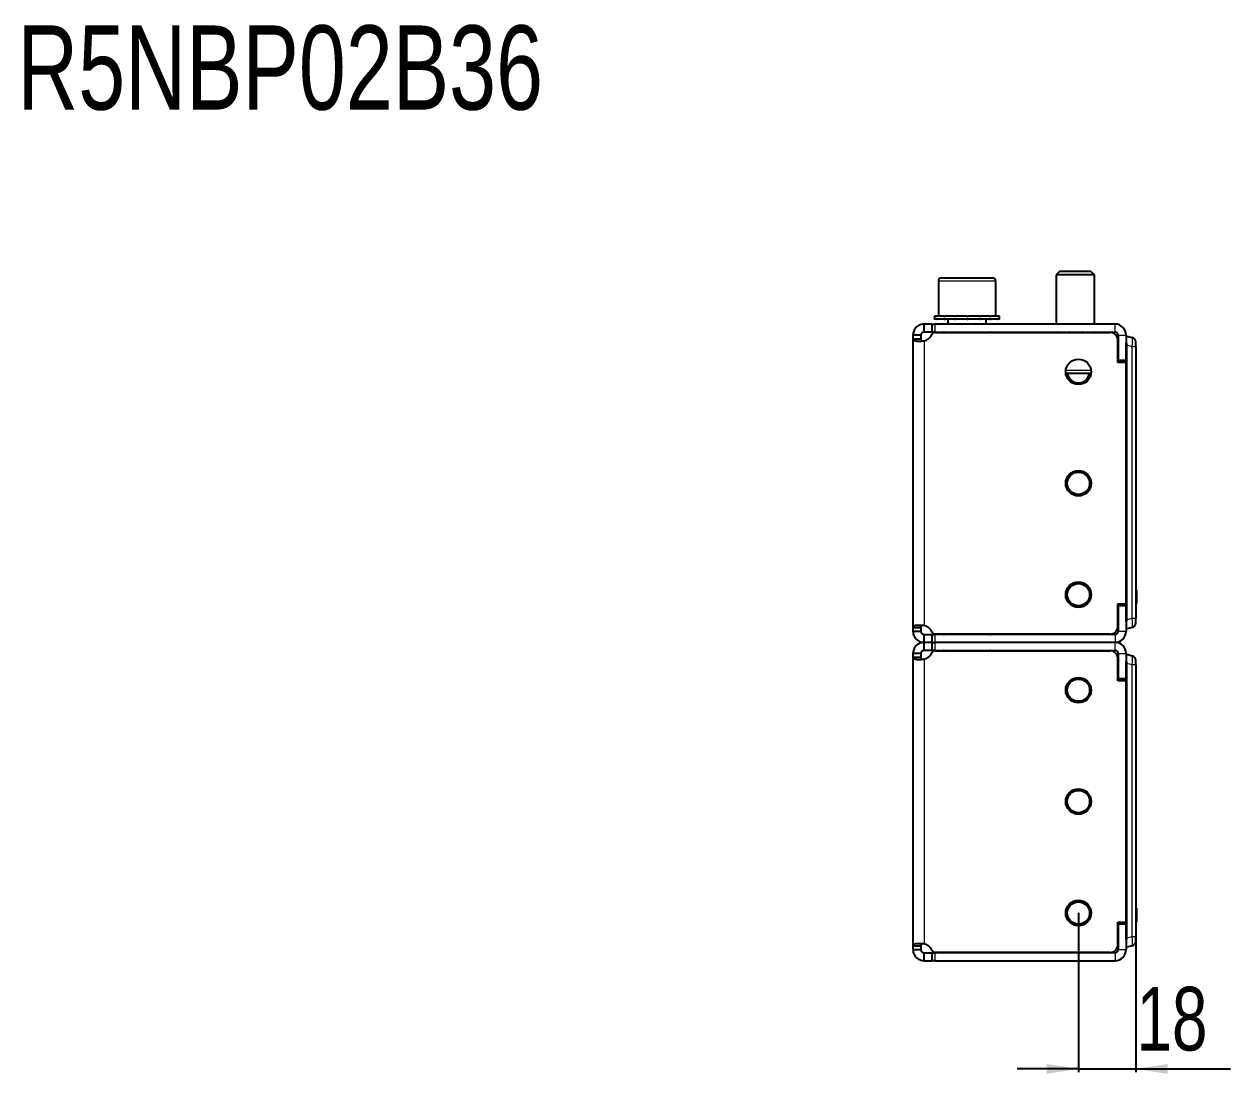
# Model space of a CAD drawing. Header units: millimetres. Extents: x 0 to 1405, y -357 to 584.
# Drawn here: x 663.5 to 1043.2, y 253.8 to 583.6 of the extents above; entities that cross this region are included whole.
import ezdxf

# ---------------------------------------------------------------- set-up
doc = ezdxf.new("R2010")
doc.units = ezdxf.units.MM
doc.layers.add('FORMAT', color=7, linetype='Continuous')
doc.styles.add('SLDTEXTSTYLE0', font='TXT', dxfattribs={"width": 0.75})
doc.dimstyles.new('SLDDIMSTYLE1', dxfattribs={"dimtxt": 20, "dimasz": 10, "dimexe": 0, "dimexo": 0.0625, "dimgap": 5, "dimtad": 2, "dimdec": 1, "dimrnd": 1e-09, "dimzin": 12, "dimdsep": 46, "dimtxsty": 'SLDTEXTSTYLE0', "dimsah": 1, "dimcen": 0.09, "dimadec": 0, "dimazin": 3, "dimtfac": 1, "dimtmove": 0, "dimatfit": 0, "dimfxl": 0, "dimfrac": 2, "dimtolj": 1, "dimtzin": 12, "dimarcsym": 0})

# ---------------------------------------------------------------- blocks, each defined once
blk = doc.blocks.new('_D_4')
at = {"layer": 'FORMAT'}
for p, q in [((994.72, 304.38), (994.72, 254.38)), ((1012.72, 299.63), (1012.72, 254.38)), ((994.72, 255.38), (975.49, 255.38)), ((994.72, 255.38), (1012.72, 255.38)), ((1012.72, 255.38), (1042.5, 255.38))]:
    blk.add_line(p, q, dxfattribs=at)
for points in [[(994.72, 255.38), (984.72, 256.92), (984.72, 253.85)], [(1012.72, 255.38), (1022.72, 253.85), (1022.72, 256.92)]]:
    blk.add_solid(points, dxfattribs=at)
at = {"layer": 'FORMAT', "insert": (1012.95, 281.17), "char_height": 20, "attachment_point": 1, "style": 'SLDTEXTSTYLE0'}
blk.add_mtext('18', dxfattribs=at)

msp = doc.modelspace()

# ---------------------------------------------------------------- linework, layer by layer
at = {"color": 7, "linetype": 'Continuous', "lineweight": 25}
for p, q in [((988.8, 505.89), (987.72, 504.82)), ((998.65, 505.89), (988.8, 505.89)), ((999.72, 504.82), (998.65, 505.89)), ((950.72, 502.89), (950.72, 491.89)), ((951.72, 503.89), (967.72, 503.89)), ((968.72, 491.89), (968.72, 502.89)), ((987.72, 504.82), (987.72, 489.39)), ((999.72, 504.82), (987.72, 504.82)), ((999.72, 489.39), (999.72, 504.82)), ((949.47, 491.89), (949.47, 490.89)), ((949.47, 491.89), (949.48, 491.89)), ((949.47, 490.89), (949.48, 490.89)), ((949.48, 491.89), (949.48, 491.64)), ((950.27, 491.89), (949.48, 491.89)), ((949.48, 490.89), (949.48, 491.14)), ((950.27, 490.89), (949.48, 490.89)), ((950.27, 491.89), (950.37, 491.89)), ((950.27, 490.89), (950.37, 490.89)), ((950.37, 491.89), (950.37, 491.64)), ((952.51, 491.89), (950.37, 491.89)), ((950.37, 490.89), (950.37, 491.14)), ((952.51, 490.89), (950.37, 490.89)), ((952.51, 491.89), (952.69, 491.89)), ((952.51, 490.89), (952.69, 490.89)), ((952.69, 491.89), (952.69, 491.64)), ((955.85, 491.89), (952.69, 491.89)), ((952.69, 490.89), (952.69, 491.14)), ((955.85, 490.89), (952.69, 490.89)), ((953.72, 490.89), (953.72, 489.39)), ((955.85, 491.89), (956.08, 491.89)), ((955.85, 490.89), (956.08, 490.89)), ((956.08, 491.89), (956.08, 491.64)), ((959.78, 491.89), (956.08, 491.89)), ((956.08, 490.89), (956.08, 491.14)), ((959.78, 490.89), (956.08, 490.89)), ((959.78, 491.89), (959.99, 491.89)), ((959.78, 491.89), (959.86, 491.89)), ((959.78, 490.89), (959.95, 490.89)), ((959.95, 490.89), (960.03, 490.89)), ((959.99, 491.89), (960.03, 491.89)), ((960.03, 491.89), (960.03, 491.64)), ((963.69, 491.89), (960.03, 491.89)), ((960.03, 490.89), (960.03, 491.14)), ((963.69, 490.89), (960.03, 490.89)), ((963.69, 491.89), (963.92, 491.89)), ((963.69, 490.89), (963.92, 490.89)), ((963.92, 491.89), (963.92, 491.64)), ((967.01, 491.89), (963.92, 491.89)), ((963.92, 490.89), (963.92, 491.14)), ((967.01, 490.89), (963.92, 490.89)), ((965.72, 489.39), (965.72, 490.89)), ((967.01, 491.89), (967.18, 491.89)), ((967.01, 490.89), (967.18, 490.89)), ((967.18, 491.89), (967.18, 491.64)), ((969.21, 491.89), (967.18, 491.89)), ((967.18, 490.89), (967.18, 491.14)), ((969.21, 490.89), (967.18, 490.89)), ((969.21, 491.89), (969.31, 491.89)), ((969.21, 490.89), (969.31, 490.89)), ((969.31, 491.89), (969.31, 491.64)), ((969.97, 491.89), (969.31, 491.89)), ((969.31, 490.89), (969.31, 491.14)), ((969.97, 490.89), (969.31, 490.89)), ((969.97, 490.89), (969.97, 491.89)), ((946.22, 486.89), (946.22, 489.39)), ((948.63, 489.39), (946.22, 489.39)), ((948.63, 486.89), (946.22, 486.89)), ((948.62, 489.39), (948.62, 486.89)), ((948.62, 489.39), (949.62, 489.39)), ((949.62, 486.89), (948.62, 486.89)), ((1006.22, 489.39), (949.62, 489.39)), ((949.62, 486.89), (1006.22, 486.89)), ((949.65, 486.79), (1004.62, 486.79)), ((983.47, 486.89), (983.47, 486.79)), ((983.77, 486.89), (983.77, 486.79)), ((985.45, 486.89), (985.45, 486.79)), ((988.4, 486.89), (988.4, 486.79)), ((992.16, 486.89), (992.16, 486.79)), ((996.15, 486.89), (996.15, 486.79)), ((999.78, 486.89), (999.78, 486.79)), ((1002.48, 486.89), (1002.48, 486.79)), ((1003.85, 486.89), (1003.85, 486.79)), ((1003.97, 486.79), (1003.97, 486.89)), ((942.72, 485.89), (942.72, 484.67)), ((945.22, 485.89), (942.72, 485.89)), ((945.22, 484.67), (942.72, 484.67)), ((942.72, 484.67), (942.72, 394.11)), ((945.22, 485.89), (945.22, 484.67)), ((1007.12, 477.29), (1007.12, 484.29)), ((1007.22, 485.89), (1007.22, 477.94)), ((1009.72, 485.89), (1009.72, 477.94)), ((1009.72, 485.64), (1009.92, 485.64)), ((1009.72, 395.92), (1009.72, 483.37)), ((1009.92, 485.64), (1011.61, 485.19)), ((1009.92, 396.54), (1009.92, 482.74)), ((1012.72, 482.29), (1012.72, 483.74)), ((1007.12, 478.87), (1007.22, 478.66)), ((1012.72, 482.29), (1012.72, 407.84)), ((1009.72, 477.29), (1007.12, 477.29)), ((1009.72, 477.94), (1007.22, 477.94)), ((1009.72, 477.29), (1009.72, 401.49)), ((998.69, 473.89), (990.76, 473.89)), ((1012.72, 407.84), (1012.72, 399.64)), ((1012.92, 405.9), (1012.72, 405.9)), ((1012.92, 405.86), (1012.72, 405.86)), ((1012.92, 405.84), (1012.72, 405.84)), ((1012.92, 405.4), (1012.92, 402.08)), ((1007.12, 401.49), (1009.72, 401.49)), ((1007.12, 394.49), (1007.12, 401.49)), ((1007.12, 400.41), (1007.22, 400.63)), ((1007.22, 400.84), (1007.22, 392.89)), ((1009.72, 400.84), (1007.22, 400.84)), ((1009.72, 400.84), (1009.72, 392.89)), ((1012.92, 401.64), (1012.72, 401.64)), ((1012.92, 401.59), (1012.72, 401.59)), ((1012.72, 399.64), (1012.72, 396.99)), ((1012.72, 395.54), (1012.72, 396.99)), ((942.72, 394.11), (945.22, 394.11)), ((942.72, 394.11), (942.72, 392.89)), ((942.72, 392.89), (945.22, 392.89)), ((945.22, 394.11), (945.22, 392.89)), ((946.22, 389.39), (946.22, 391.89)), ((946.22, 391.89), (948.63, 391.89)), ((948.62, 391.89), (948.62, 389.39)), ((948.62, 391.89), (949.62, 391.89)), ((1006.22, 391.89), (949.62, 391.89)), ((1004.62, 391.99), (949.65, 391.99)), ((1009.92, 393.64), (1009.72, 393.64)), ((1011.61, 394.09), (1009.92, 393.64)), ((946.22, 386.89), (946.22, 389.39)), ((948.63, 389.39), (946.22, 389.39)), ((948.62, 389.39), (948.62, 386.89)), ((948.62, 389.39), (949.62, 389.39)), ((1006.22, 389.39), (949.62, 389.39)), ((942.72, 385.89), (942.72, 384.67)), ((945.22, 385.89), (942.72, 385.89)), ((945.22, 384.67), (942.72, 384.67)), ((942.72, 384.67), (942.72, 294.11)), ((945.22, 385.89), (945.22, 384.67)), ((948.62, 386.89), (946.22, 386.89)), ((949.62, 386.89), (948.62, 386.89)), ((949.62, 386.89), (1006.22, 386.89)), ((949.65, 386.79), (1004.62, 386.79)), ((1007.12, 377.29), (1007.12, 384.29)), ((1007.22, 385.89), (1007.22, 377.94)), ((1009.72, 385.89), (1009.72, 377.94)), ((1009.72, 385.64), (1009.92, 385.64)), ((1009.92, 385.64), (1011.61, 385.19)), ((1012.72, 382.29), (1012.72, 383.74)), ((1009.72, 295.92), (1009.72, 383.37)), ((1009.92, 296.54), (1009.92, 382.74)), ((1012.72, 382.29), (1012.72, 307.84)), ((1007.12, 378.87), (1007.22, 378.66)), ((1009.72, 377.29), (1007.12, 377.29)), ((1009.72, 377.94), (1007.22, 377.94)), ((1009.72, 377.29), (1009.72, 301.49)), ((1012.72, 307.84), (1012.72, 299.64)), ((1012.92, 305.9), (1012.72, 305.9)), ((1012.92, 305.86), (1012.72, 305.86)), ((1012.92, 305.84), (1012.72, 305.84)), ((1012.92, 305.4), (1012.92, 302.08)), ((1007.12, 301.49), (1009.72, 301.49)), ((1007.12, 294.49), (1007.12, 301.49)), ((1007.12, 300.41), (1007.22, 300.63)), ((1007.22, 300.84), (1007.22, 292.89)), ((1009.72, 300.84), (1007.22, 300.84)), ((1009.72, 300.84), (1009.72, 292.89)), ((1012.92, 301.64), (1012.72, 301.64)), ((1012.92, 301.59), (1012.72, 301.59)), ((1012.72, 299.64), (1012.72, 296.99)), ((1012.72, 295.54), (1012.72, 296.99)), ((942.72, 294.11), (945.22, 294.11)), ((942.72, 294.11), (942.72, 292.89)), ((942.72, 292.89), (945.22, 292.89)), ((945.22, 294.11), (945.22, 292.89)), ((1009.92, 293.64), (1009.72, 293.64)), ((1011.61, 294.09), (1009.92, 293.64)), ((946.22, 289.39), (946.22, 291.89)), ((946.22, 291.89), (948.62, 291.89)), ((946.22, 289.39), (948.62, 289.39)), ((948.62, 291.89), (948.62, 289.39)), ((948.62, 291.89), (949.62, 291.89)), ((949.62, 289.39), (948.62, 289.39)), ((1006.22, 291.89), (949.62, 291.89)), ((949.62, 289.39), (1006.22, 289.39)), ((1004.62, 291.99), (949.65, 291.99))]:
    msp.add_line(p, q, dxfattribs=at)
at = {"color": 8, "linetype": 'Continuous', "lineweight": 18}
for p, q in [((968.72, 502.89), (950.72, 502.89)), ((949.62, 489.39), (949.62, 486.89)), ((1006.22, 486.89), (1006.22, 489.39)), ((946.22, 484.12), (946.22, 394.67)), ((1007.22, 485.89), (1009.72, 485.89)), ((1011.61, 482.29), (1009.92, 482.74)), ((1011.61, 396.99), (1011.61, 482.29)), ((1012.72, 482.29), (1011.61, 482.29)), ((990.76, 474.89), (998.69, 474.89)), ((1009.53, 477.29), (1009.53, 477.94)), ((1012.92, 405.4), (1012.72, 405.4)), ((1009.53, 400.84), (1009.53, 401.49)), ((1012.92, 402.08), (1012.72, 402.08)), ((1009.92, 396.54), (1011.61, 396.99)), ((1011.61, 396.99), (1012.72, 396.99)), ((949.62, 391.89), (949.62, 389.39)), ((1006.22, 391.89), (1006.22, 389.39)), ((1007.22, 392.89), (1009.72, 392.89)), ((949.62, 389.39), (949.62, 386.89)), ((1006.22, 386.89), (1006.22, 389.39)), ((946.22, 384.12), (946.22, 294.67)), ((1007.22, 385.89), (1009.72, 385.89)), ((1011.61, 382.29), (1009.92, 382.74)), ((1011.61, 296.99), (1011.61, 382.29)), ((1012.72, 382.29), (1011.61, 382.29)), ((1009.53, 377.29), (1009.53, 377.94)), ((1012.92, 305.4), (1012.72, 305.4)), ((1009.53, 300.84), (1009.53, 301.49)), ((1012.92, 302.08), (1012.72, 302.08)), ((1009.92, 296.54), (1011.61, 296.99)), ((1011.61, 296.99), (1012.72, 296.99)), ((1007.22, 292.89), (1009.72, 292.89)), ((949.62, 291.89), (949.62, 289.39)), ((1006.22, 291.89), (1006.22, 289.39))]:
    msp.add_line(p, q, dxfattribs=at)
at = {"color": 7, "linetype": 'Continuous', "lineweight": 25}
for centre, radius in [((994.72, 474.39), 4), ((994.72, 439.39), 4), ((994.72, 439.39), 3.5), ((994.72, 404.39), 4), ((994.72, 404.39), 3.5), ((994.72, 374.39), 4), ((994.72, 374.39), 3.5), ((994.72, 339.39), 4), ((994.72, 339.39), 3.5), ((994.72, 304.39), 4), ((994.72, 304.39), 3.5)]:
    msp.add_circle(centre, radius, dxfattribs=at)
for centre, radius, start, end in [((951.72, 502.89), 1, 90, 180), ((967.72, 502.89), 1, 0, 90), ((945.5, 487.54), 3.5, 281.8948, 337.1146), ((949.65, 485.79), 1, 90, 157.1146), ((952.37, 486.54), 0.35, 45.5847, 90), ((967.07, 486.54), 0.35, 90, 134.4153), ((1004.62, 484.29), 2.5, 360, 90), ((1006.22, 485.89), 3.5, 360, 90), ((1006.22, 485.89), 1, 360, 90), ((1011.22, 483.74), 1.5, 0, 75), ((994.72, 474.39), 3.5, 188.2132, 351.7868), ((1011.22, 395.54), 1.5, 285, 0), ((945.5, 391.24), 3.5, 22.8854, 78.1052), ((949.65, 392.99), 1, 202.8854, 270), ((952.37, 392.24), 0.35, 270, 314.4153), ((967.07, 392.24), 0.35, 225.5847, 270), ((1004.62, 394.49), 2.5, 270, 0), ((1006.22, 392.89), 1, 270, 0), ((1006.22, 392.89), 3.5, 270, 0), ((1006.22, 385.89), 3.5, 360, 90), ((945.5, 387.54), 3.5, 281.8948, 337.1146), ((949.65, 385.79), 1, 90, 157.1146), ((952.37, 386.54), 0.35, 45.5847, 90), ((967.07, 386.54), 0.35, 90, 134.4153), ((1004.62, 384.29), 2.5, 360, 90), ((1006.22, 385.89), 1, 360, 90), ((1011.22, 383.74), 1.5, 0, 75), ((945.5, 291.24), 3.5, 22.8854, 78.1052), ((949.65, 292.99), 1, 202.8854, 270), ((1004.62, 294.49), 2.5, 270, 0), ((1006.22, 292.89), 1, 270, 0), ((1006.22, 292.89), 3.5, 270, 0), ((1011.22, 295.54), 1.5, 285, 0), ((952.37, 292.24), 0.35, 270, 314.4153), ((967.07, 292.24), 0.35, 225.5847, 270)]:
    msp.add_arc(centre, radius, start, end, dxfattribs=at)
for centre, major_axis, start_param, end_param in [((998.33, 485.64), (11.57, -3.1), 0.067037, 0.253072), ((998.33, 393.64), (11.57, 3.1), 6.030113, 6.216148), ((998.33, 385.64), (11.57, -3.1), 0.067037, 0.253072), ((998.33, 293.64), (11.57, 3.1), 6.030113, 6.216148)]:
    msp.add_ellipse(centre, major_axis=major_axis, ratio=0.250563, start_param=start_param, end_param=end_param, dxfattribs=at)
at = {"color": 8, "linetype": 'Continuous', "lineweight": 18}
for centre, major_axis, start_param, end_param in [((1011.22, 482.19), (0.38, 3), 4.762686, 6.266445), ((1011.22, 397.1), (-0.38, 3), 3.158333, 4.662092), ((1011.22, 382.19), (0.38, 3), 4.762686, 6.266445), ((1011.22, 297.1), (-0.38, 3), 3.158333, 4.662092)]:
    msp.add_ellipse(centre, major_axis=major_axis, ratio=0.123038, start_param=start_param, end_param=end_param, dxfattribs=at)
at = {"color": 7, "linetype": 'Continuous', "lineweight": 25}
for points, knots in [([(949.48, 491.64), (949.48, 491.68), (949.48, 491.75), (949.47, 491.83), (949.47, 491.87), (949.47, 491.89)], [0, 0, 0, 0, 0.499981, 0.749988, 1, 1, 1, 1]), ([(949.47, 490.89), (949.47, 490.91), (949.47, 490.95), (949.48, 491.04), (949.48, 491.1), (949.48, 491.14)], [0, 0, 0, 0, 0.2501401, 0.5002802, 1, 1, 1, 1]), ([(950.37, 491.64), (950.36, 491.68), (950.33, 491.75), (950.3, 491.83), (950.28, 491.87), (950.27, 491.89)], [0, 0, 0, 0, 0.499981, 0.749988, 1, 1, 1, 1]), ([(950.27, 490.89), (950.28, 490.91), (950.3, 490.95), (950.33, 491.04), (950.36, 491.1), (950.37, 491.14)], [0, 0, 0, 0, 0.25014, 0.50028, 1, 1, 1, 1]), ([(952.69, 491.64), (952.66, 491.68), (952.62, 491.75), (952.56, 491.83), (952.53, 491.87), (952.51, 491.89)], [0, 0, 0, 0, 0.499981, 0.749988, 1, 1, 1, 1]), ([(952.51, 490.89), (952.53, 490.91), (952.56, 490.95), (952.62, 491.04), (952.66, 491.1), (952.69, 491.14)], [0, 0, 0, 0, 0.25014, 0.50028, 1, 1, 1, 1]), ([(956.08, 491.64), (956.04, 491.68), (955.99, 491.75), (955.91, 491.83), (955.87, 491.87), (955.85, 491.89)], [0, 0, 0, 0, 0.499981, 0.749988, 1, 1, 1, 1]), ([(955.85, 490.89), (955.87, 490.91), (955.91, 490.95), (955.99, 491.04), (956.04, 491.1), (956.08, 491.14)], [0, 0, 0, 0, 0.2501401, 0.5002802, 1, 1, 1, 1]), ([(960.03, 491.64), (959.98, 491.68), (959.92, 491.75), (959.84, 491.83), (959.8, 491.87), (959.78, 491.89)], [0, 0, 0, 0, 0.499981, 0.749988, 1, 1, 1, 1]), ([(959.78, 490.89), (959.8, 490.91), (959.84, 490.95), (959.92, 491.04), (959.98, 491.1), (960.03, 491.14)], [0, 0, 0, 0, 0.25014, 0.50028, 1, 1, 1, 1]), ([(960.03, 491.64), (960.01, 491.71), (959.99, 491.84), (959.96, 491.88), (959.95, 491.89)], [0, 0, 0, 0, 0.561794, 1, 1, 1, 1]), ([(960.03, 491.14), (960.01, 491.07), (959.99, 490.94), (959.96, 490.91), (959.95, 490.89)], [0, 0, 0, 0, 0.561794, 1, 1, 1, 1]), ([(963.92, 491.64), (963.89, 491.68), (963.83, 491.75), (963.75, 491.83), (963.71, 491.87), (963.69, 491.89)], [0, 0, 0, 0, 0.499981, 0.749988, 1, 1, 1, 1]), ([(963.69, 490.89), (963.71, 490.91), (963.75, 490.95), (963.83, 491.04), (963.89, 491.1), (963.92, 491.14)], [0, 0, 0, 0, 0.25014, 0.50028, 1, 1, 1, 1]), ([(967.18, 491.64), (967.15, 491.68), (967.11, 491.75), (967.05, 491.83), (967.02, 491.87), (967.01, 491.89)], [0, 0, 0, 0, 0.499981, 0.749988, 1, 1, 1, 1]), ([(967.01, 490.89), (967.02, 490.91), (967.05, 490.95), (967.11, 491.04), (967.15, 491.1), (967.18, 491.14)], [0, 0, 0, 0, 0.25014, 0.50028, 1, 1, 1, 1]), ([(969.31, 491.64), (969.29, 491.68), (969.27, 491.75), (969.24, 491.83), (969.22, 491.87), (969.21, 491.89)], [0, 0, 0, 0, 0.4999808, 0.7499881, 1, 1, 1, 1]), ([(969.21, 490.89), (969.22, 490.91), (969.24, 490.95), (969.27, 491.04), (969.29, 491.1), (969.31, 491.14)], [0, 0, 0, 0, 0.25014, 0.50028, 1, 1, 1, 1]), ([(946.22, 489.39), (945.93, 489.37), (945.38, 489.33), (944.48, 488.98), (943.59, 488.31), (942.87, 487.2), (942.77, 486.34), (942.72, 485.89)], [0, 0, 0, 0, 0.16069, 0.301312, 0.521951, 0.753573, 1, 1, 1, 1]), ([(946.22, 486.89), (946.14, 486.89), (945.99, 486.87), (945.78, 486.79), (945.61, 486.69), (945.48, 486.57), (945.37, 486.43), (945.25, 486.19), (945.24, 486.01), (945.22, 485.89)], [0, 0, 0, 0, 0.1567865, 0.2908092, 0.4035006, 0.4972984, 0.6071328, 0.7261813, 1, 1, 1, 1]), ([(983.73, 486.79), (983.73, 486.8), (983.72, 486.84), (983.71, 486.87), (983.71, 486.89)], [0, 0, 0, 0, 0.374848, 1, 1, 1, 1]), ([(985.37, 486.79), (985.36, 486.8), (985.34, 486.84), (985.32, 486.87), (985.31, 486.89)], [0, 0, 0, 0, 0.374848, 1, 1, 1, 1]), ([(988.27, 486.79), (988.26, 486.8), (988.23, 486.84), (988.21, 486.87), (988.19, 486.89)], [0, 0, 0, 0, 0.374848, 1, 1, 1, 1]), ([(992.01, 486.79), (992, 486.8), (991.96, 486.84), (991.93, 486.87), (991.91, 486.89)], [0, 0, 0, 0, 0.374848, 1, 1, 1, 1]), ([(996.01, 486.79), (996, 486.8), (995.96, 486.84), (995.93, 486.87), (995.91, 486.89)], [0, 0, 0, 0, 0.374848, 1, 1, 1, 1]), ([(999.66, 486.79), (999.65, 486.8), (999.62, 486.84), (999.59, 486.87), (999.58, 486.89)], [0, 0, 0, 0, 0.374848, 1, 1, 1, 1]), ([(1002.4, 486.79), (1002.4, 486.8), (1002.38, 486.84), (1002.36, 486.87), (1002.35, 486.89)], [0, 0, 0, 0, 0.374848, 1, 1, 1, 1]), ([(1003.83, 486.79), (1003.83, 486.8), (1003.82, 486.84), (1003.82, 486.87), (1003.81, 486.89)], [0, 0, 0, 0, 0.374848, 1, 1, 1, 1]), ([(942.72, 484.67), (942.77, 484.54), (942.86, 484.33), (943.43, 484.13), (944.03, 484.06), (944.67, 484.04), (945.41, 484.06), (945.95, 484.1), (946.22, 484.12)], [0, 0, 0, 0, 0.254149, 0.448213, 0.574908, 0.708872, 0.850468, 1, 1, 1, 1]), ([(945.22, 484.67), (945.24, 484.55), (945.26, 484.35), (945.41, 484.14), (945.54, 484.09), (945.59, 484.08)], [0, 0, 0, 0, 0.488232, 0.819706, 1, 1, 1, 1]), ([(1012.92, 405.84), (1012.92, 405.83), (1012.92, 405.82), (1012.92, 405.7), (1012.92, 405.56), (1012.92, 405.45), (1012.92, 405.4)], [0, 0, 0, 0, 0.281303, 0.555629, 0.773878, 1, 1, 1, 1]), ([(1012.92, 402.08), (1012.92, 402.01), (1012.92, 401.89), (1012.92, 401.74), (1012.92, 401.65), (1012.92, 401.64), (1012.92, 401.64)], [0, 0, 0, 0, 0.285197, 0.560428, 0.777044, 1, 1, 1, 1]), ([(946.22, 394.67), (945.91, 394.68), (945.32, 394.71), (944.37, 394.72), (943.51, 394.68), (942.85, 394.47), (942.77, 394.23), (942.72, 394.11)], [0, 0, 0, 0, 0.17084, 0.319217, 0.548103, 0.767822, 1, 1, 1, 1]), ([(942.72, 392.89), (942.74, 392.63), (942.77, 392.14), (943.06, 391.32), (943.52, 390.61), (944.15, 390.05), (944.76, 389.69), (945.47, 389.44), (945.97, 389.41), (946.22, 389.39)], [0, 0, 0, 0, 0.144067, 0.271276, 0.474907, 0.597997, 0.726338, 0.860245, 1, 1, 1, 1]), ([(946.22, 394.67), (946.13, 394.68), (945.97, 394.71), (945.75, 394.72), (945.58, 394.71), (945.45, 394.66), (945.35, 394.57), (945.25, 394.4), (945.23, 394.23), (945.22, 394.11)], [0, 0, 0, 0, 0.154359, 0.287283, 0.400435, 0.496544, 0.604314, 0.723151, 1, 1, 1, 1]), ([(945.22, 392.89), (945.24, 392.75), (945.26, 392.56), (945.39, 392.34), (945.49, 392.2), (945.63, 392.08), (945.81, 391.97), (946.01, 391.9), (946.15, 391.9), (946.22, 391.89)], [0, 0, 0, 0, 0.294103, 0.406373, 0.497014, 0.611853, 0.731691, 0.860101, 1, 1, 1, 1]), ([(946.22, 389.39), (945.93, 389.37), (945.38, 389.33), (944.48, 388.98), (943.59, 388.31), (942.87, 387.2), (942.77, 386.34), (942.72, 385.89)], [0, 0, 0, 0, 0.16069, 0.3013121, 0.5219513, 0.7535732, 1, 1, 1, 1]), ([(942.72, 384.67), (942.77, 384.54), (942.86, 384.33), (943.43, 384.13), (944.03, 384.06), (944.67, 384.04), (945.41, 384.06), (945.95, 384.1), (946.22, 384.12)], [0, 0, 0, 0, 0.2541487, 0.4482127, 0.5749082, 0.7088724, 0.8504677, 1, 1, 1, 1]), ([(946.22, 386.89), (946.14, 386.89), (945.99, 386.87), (945.78, 386.79), (945.61, 386.69), (945.48, 386.57), (945.37, 386.43), (945.25, 386.19), (945.24, 386.01), (945.22, 385.89)], [0, 0, 0, 0, 0.1567865, 0.2908092, 0.4035006, 0.4972984, 0.6071328, 0.7261813, 1, 1, 1, 1]), ([(945.22, 384.67), (945.24, 384.55), (945.26, 384.35), (945.41, 384.14), (945.54, 384.09), (945.59, 384.08)], [0, 0, 0, 0, 0.488232, 0.819706, 1, 1, 1, 1]), ([(1012.92, 305.84), (1012.92, 305.83), (1012.92, 305.82), (1012.92, 305.7), (1012.92, 305.56), (1012.92, 305.45), (1012.92, 305.4)], [0, 0, 0, 0, 0.281303, 0.555629, 0.773878, 1, 1, 1, 1]), ([(1012.92, 302.08), (1012.92, 302.01), (1012.92, 301.89), (1012.92, 301.74), (1012.92, 301.65), (1012.92, 301.64), (1012.92, 301.64)], [0, 0, 0, 0, 0.285197, 0.560428, 0.777044, 1, 1, 1, 1]), ([(946.22, 294.67), (945.91, 294.68), (945.32, 294.71), (944.37, 294.72), (943.51, 294.68), (942.85, 294.47), (942.77, 294.23), (942.72, 294.11)], [0, 0, 0, 0, 0.17084, 0.319217, 0.548103, 0.767822, 1, 1, 1, 1]), ([(942.72, 292.89), (942.74, 292.63), (942.77, 292.14), (943.06, 291.32), (943.52, 290.61), (944.15, 290.05), (944.76, 289.69), (945.47, 289.44), (945.97, 289.41), (946.22, 289.39)], [0, 0, 0, 0, 0.144067, 0.271276, 0.474907, 0.597997, 0.726338, 0.860245, 1, 1, 1, 1]), ([(946.22, 294.67), (946.13, 294.68), (945.97, 294.71), (945.75, 294.72), (945.58, 294.71), (945.45, 294.66), (945.35, 294.57), (945.25, 294.4), (945.23, 294.23), (945.22, 294.11)], [0, 0, 0, 0, 0.154359, 0.287283, 0.400435, 0.496544, 0.604314, 0.723151, 1, 1, 1, 1]), ([(945.22, 292.89), (945.24, 292.75), (945.26, 292.56), (945.39, 292.34), (945.49, 292.2), (945.63, 292.08), (945.81, 291.97), (946.01, 291.9), (946.15, 291.9), (946.22, 291.89)], [0, 0, 0, 0, 0.294103, 0.406373, 0.497014, 0.611853, 0.731691, 0.860101, 1, 1, 1, 1])]:
    msp.add_open_spline(points, degree=3, knots=knots, dxfattribs=at)

# ---------------------------------------------------------------- texts
at = {"layer": 'FORMAT', "insert": (661.28, 583.23), "char_height": 26.458, "attachment_point": 1, "style": 'SLDTEXTSTYLE0'}
msp.add_mtext('R5NBP02B36', dxfattribs=at)

# ---------------------------------------------------------------- dimensions: what is measured, and where the dimension line sits
at = {"layer": 'FORMAT'}
dim = msp.add_linear_dim(base=(1012.72, 255.38), p1=(994.72, 304.39), p2=(1012.72, 299.64), dimstyle='SLDDIMSTYLE1', dxfattribs=at)
dim.commit()
dim.dimension.update_dxf_attribs({"geometry": '_D_4', "text_midpoint": (1027.72, 255.38), "dimtype": 160})

doc.saveas('drawing.dxf')
